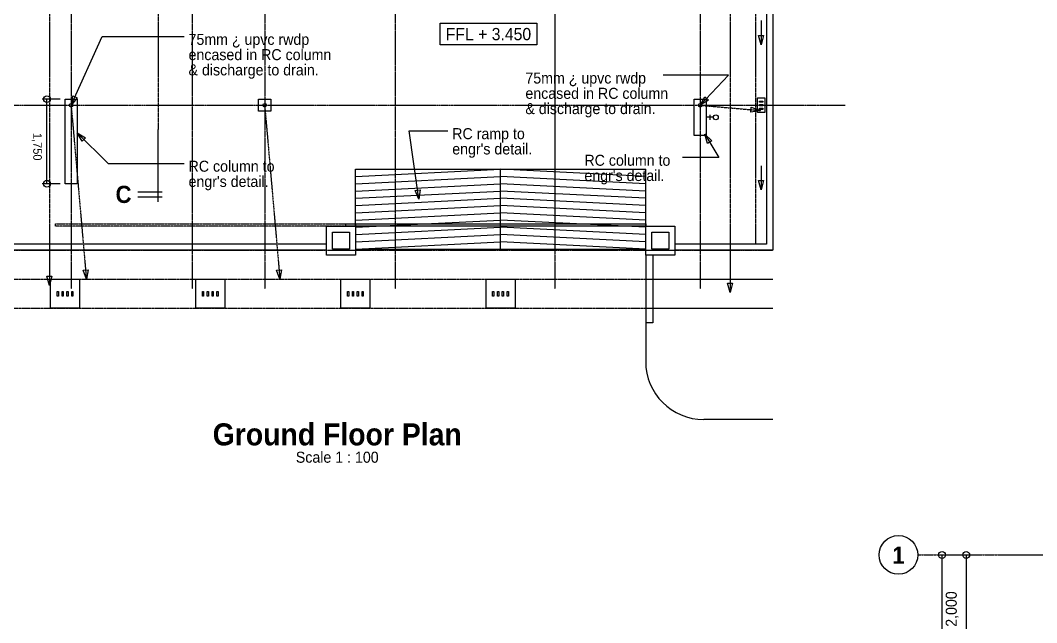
# Model space of a CAD drawing. Header units: inches. Extents: x 1543 to 314687, y -56168 to -771.
# Drawn here: x 20012 to 41018, y -36472 to -24015 of the extents above; entities that cross this region are included whole.
import ezdxf

# ---------------------------------------------------------------- set-up
doc = ezdxf.new("R2010")
doc.units = ezdxf.units.IN
doc.header["$MEASUREMENT"] = 0
for name, pattern in [('PC_DASH_2', [0.638889, 0.277778, -0.083333, 0.055556, -0.083333, 0.055556, -0.083333]), ('PC_DASH_3', [0.069444, 0.027778, -0.041667]), ('PC_DASH_4', [0.055556, 0.027778, -0.027778])]:
    doc.linetypes.add(name, pattern=pattern)
for name, color, linetype in [('Boundary Line', 7, 'Continuous'), ('Grid Line', 7, 'Continuous'), ('Ground Floor Plan', 7, 'Continuous'), ('Text', 7, 'Continuous')]:
    doc.layers.add(name, color=color, linetype=linetype)

# ---------------------------------------------------------------- blocks, each defined once
blk = doc.blocks.new('PD_914121')
at = {"layer": 'Grid Line', "color": 12, "true_color": 0xdc0806}
blk.add_line((20562, -27396), (20562, -25646), dxfattribs=at)
for centre in [(20562, -25646), (20562, -27396)]:
    blk.add_circle(centre, 70.6, dxfattribs=at)
at = {"layer": 'Grid Line', "color": 7, "insert": (20456, -26629), "char_height": 177.49, "width": 635, "attachment_point": 2, "rotation": 270}
blk.add_mtext('\\pxsm0.83;\\fHelvetica|b0|i0|c0|p177.4913;\\W0.92;1,750', dxfattribs=at)
blk = doc.blocks.new('PD_914120')
at = {"layer": 'Grid Line', "color": 12, "true_color": 0xdc0806}
for p, q in [((20837, -25646), (20462, -25646)), ((20837, -27396), (20462, -27396))]:
    blk.add_line(p, q, dxfattribs=at)
at = {"layer": 'Grid Line'}
blk.add_blockref('PD_914121', (0, 0), dxfattribs=at)
blk = doc.blocks.new('PD_914238')
at = {"layer": 'Grid Line', "color": 12, "linetype": 'PC_DASH_2', "true_color": 0xdc0806}
blk.add_line((38562, -35071), (66562, -35071), dxfattribs=at)
blk = doc.blocks.new('PD_914239')
at = {"layer": 'Grid Line', "color": 12, "true_color": 0xdc0806}
blk.add_line((39562, -35071), (39562, -37071), dxfattribs=at)
for centre in [(39562, -35071), (39562, -37071)]:
    blk.add_circle(centre, 70.6, dxfattribs=at)
at = {"layer": 'Grid Line', "color": 7, "insert": (39138, -36190), "char_height": 228.2, "width": 811.39, "attachment_point": 2, "rotation": 90}
blk.add_mtext('\\pxsm0.83;\\fHelvetica|b0|i0|c0|p228.2031;\\W0.92;2,000', dxfattribs=at)
blk = doc.blocks.new('PD_914245')
at = {"layer": 'Grid Line', "color": 12, "true_color": 0xdc0806}
blk.add_line((39062, -45771), (39062, -35071), dxfattribs=at)
for centre in [(39062, -35071), (39062, -45771)]:
    blk.add_circle(centre, 70.6, dxfattribs=at)
at = {"layer": 'Grid Line', "color": 7, "insert": (38956, -40540), "char_height": 228.2, "width": 987.78, "attachment_point": 2, "rotation": 270}
blk.add_mtext('\\pxsm0.83;\\fHelvetica|b0|i0|c0|p228.2031;\\W0.92;10,700', dxfattribs=at)
blk = doc.blocks.new('PD_914247')
at = {"layer": 'Grid Line', "color": 12, "true_color": 0xdc0806}
blk.add_circle((38162, -35071), 400, dxfattribs=at)
at = {"layer": 'Grid Line', "color": 12, "true_color": 0xdc0806, "insert": (38162, -34899), "char_height": 354.98, "width": 282.22, "attachment_point": 2}
blk.add_mtext('\\pxsm0.83;\\fHelvetica|b1|i0|c0|p354.9826;\\W0.92;1', dxfattribs=at)
blk = doc.blocks.new('PD_914470')
at = {"layer": 'Ground Floor Plan', "color": 47, "true_color": 0x907039}
for p, q in [((26937, -27246), (29937, -27096)), ((32937, -27246), (29937, -27096)), ((26937, -27396), (29937, -27246)), ((32937, -27396), (29937, -27246)), ((26937, -27546), (29937, -27396)), ((32937, -27546), (29937, -27396)), ((26937, -27696), (29937, -27546)), ((26937, -27846), (29937, -27696)), ((32937, -27696), (29937, -27546)), ((32937, -27846), (29937, -27696)), ((26937, -27996), (29937, -27846)), ((32937, -27996), (29937, -27846)), ((26937, -28146), (29937, -27996)), ((26937, -28296), (29937, -28146)), ((26937, -28296), (29937, -28146)), ((32937, -28146), (29937, -27996)), ((32937, -28296), (29937, -28146)), ((32937, -28296), (29937, -28146)), ((26937, -28446), (29937, -28296)), ((32937, -28446), (29937, -28296)), ((26937, -28596), (29937, -28446)), ((32937, -28596), (29937, -28446)), ((26937, -28746), (29937, -28596)), ((32937, -28746), (29937, -28596))]:
    blk.add_line(p, q, dxfattribs=at)
blk = doc.blocks.new('PD_914471')
at = {"layer": 'Ground Floor Plan', "color": 7}
for p, q in [((34337, -26021), (34187, -26021)), ((34262, -25971), (34262, -26071))]:
    blk.add_line(p, q, dxfattribs=at)
blk.add_circle((34387, -26021), 50, dxfattribs=at)
blk = doc.blocks.new('PD_914543')
at = {"layer": 'Ground Floor Plan', "color": 7}
for p, q in [((22862, -27771), (22862, -26271)), ((22940, -27571), (22440, -27571)), ((22940, -27671), (22440, -27671))]:
    blk.add_line(p, q, dxfattribs=at)
blk = doc.blocks.new('PD_914542')
at = {"layer": 'Ground Floor Plan'}
blk.add_blockref('PD_914543', (0, 0), dxfattribs=at)
at = {"layer": 'Ground Floor Plan', "color": 7, "insert": (22145, -27437), "char_height": 354.98, "width": 352.78, "attachment_point": 2}
blk.add_mtext('\\pxsm0.83;\\fHelvetica|b1|i0|c0|p354.9826;\\W0.92;C', dxfattribs=at)
blk = doc.blocks.new('PD_914545')
at = {"layer": 'Ground Floor Plan', "color": 7}
for p, q in [((22940, -2671), (22440, -2671)), ((22862, -2571), (22862, -4071)), ((22940, -2771), (22440, -2771))]:
    blk.add_line(p, q, dxfattribs=at)
blk = doc.blocks.new('PD_914544')
at = {"layer": 'Ground Floor Plan'}
blk.add_blockref('PD_914545', (0, 0), dxfattribs=at)
at = {"layer": 'Ground Floor Plan', "color": 7, "insert": (22145, -2561), "char_height": 354.98, "width": 352.78, "attachment_point": 2}
blk.add_mtext('\\pxsm0.83;\\fHelvetica|b1|i0|c0|p354.9826;\\W0.92;C', dxfattribs=at)
blk = doc.blocks.new('PD_914541')
at = {"layer": 'Ground Floor Plan', "color": 7, "linetype": 'PC_DASH_3'}
blk.add_line((22862, -4071), (22862, -26271), dxfattribs=at)
at = {"layer": 'Ground Floor Plan'}
for name in ['PD_914544', 'PD_914542']:
    blk.add_blockref(name, (0, 0), dxfattribs=at)
blk = doc.blocks.new('PD_914556')
at = {"layer": 'Ground Floor Plan', "color": 7}
for points in [[(35397, -25621), (35397, -25921), (35247, -25921), (35247, -25621), (35397, -25621)], [(35357, -25709), (35287, -25709), (35287, -25684), (35357, -25684), (35357, -25709)], [(35357, -25784), (35287, -25784), (35287, -25759), (35357, -25759), (35357, -25784)], [(35357, -25859), (35287, -25859), (35287, -25834), (35357, -25834), (35357, -25859)]]:
    blk.add_lwpolyline(points, dxfattribs=at)
blk = doc.blocks.new('PD_914655')
at = {"layer": 'Ground Floor Plan', "color": 7}
blk.add_lwpolyline([(28687, -24071), (30687, -24071), (30687, -24521), (28687, -24521), (28687, -24071)], dxfattribs=at)
at = {"layer": 'Ground Floor Plan', "color": 7, "insert": (29687, -24173), "char_height": 253.56, "width": 1905, "attachment_point": 2}
blk.add_mtext('\\pxsm0.83;\\fHelvetica|b0|i0|c0|p253.5590;\\W0.92;FFL + 3.450', dxfattribs=at)
blk = doc.blocks.new('PD_914660')
at = {"layer": 'Ground Floor Plan', "color": 7}
for points in [[(29637, -29371), (30237, -29371), (30237, -29971), (29637, -29971), (29637, -29371)], [(29799, -29621), (29799, -29721), (29774, -29721), (29774, -29621), (29799, -29621)], [(29899, -29621), (29899, -29721), (29874, -29721), (29874, -29621), (29899, -29621)], [(29999, -29621), (29999, -29721), (29974, -29721), (29974, -29621), (29999, -29621)], [(30099, -29621), (30099, -29721), (30074, -29721), (30074, -29621), (30099, -29621)]]:
    blk.add_lwpolyline(points, dxfattribs=at)
blk = doc.blocks.new('PD_914661')
at = {"layer": 'Ground Floor Plan', "color": 7}
for points in [[(26637, -29371), (27237, -29371), (27237, -29971), (26637, -29971), (26637, -29371)], [(26799, -29621), (26799, -29721), (26774, -29721), (26774, -29621), (26799, -29621)], [(26899, -29621), (26899, -29721), (26874, -29721), (26874, -29621), (26899, -29621)], [(26999, -29621), (26999, -29721), (26974, -29721), (26974, -29621), (26999, -29621)], [(27099, -29621), (27099, -29721), (27074, -29721), (27074, -29621), (27099, -29621)]]:
    blk.add_lwpolyline(points, dxfattribs=at)
blk = doc.blocks.new('PD_914662')
at = {"layer": 'Ground Floor Plan', "color": 7}
for points in [[(23637, -29371), (24237, -29371), (24237, -29971), (23637, -29971), (23637, -29371)], [(23799, -29621), (23799, -29721), (23774, -29721), (23774, -29621), (23799, -29621)], [(23899, -29621), (23899, -29721), (23874, -29721), (23874, -29621), (23899, -29621)], [(23999, -29621), (23999, -29721), (23974, -29721), (23974, -29621), (23999, -29621)], [(24099, -29621), (24099, -29721), (24074, -29721), (24074, -29621), (24099, -29621)]]:
    blk.add_lwpolyline(points, dxfattribs=at)
blk = doc.blocks.new('PD_914663')
at = {"layer": 'Ground Floor Plan', "color": 7}
for points in [[(20637, -29371), (21237, -29371), (21237, -29971), (20637, -29971), (20637, -29371)], [(20799, -29621), (20799, -29721), (20774, -29721), (20774, -29621), (20799, -29621)], [(20899, -29621), (20899, -29721), (20874, -29721), (20874, -29621), (20899, -29621)], [(20999, -29621), (20999, -29721), (20974, -29721), (20974, -29621), (20999, -29621)], [(21099, -29621), (21099, -29721), (21074, -29721), (21074, -29621), (21099, -29621)]]:
    blk.add_lwpolyline(points, dxfattribs=at)
blk = doc.blocks.new('PD_915102')
at = {"layer": 'Text', "color": 7}
for points in [[(34062, -25771), (34650, -25150), (33300, -25150)], [(34232, -25666), (34062, -25771), (34157, -25595), (34232, -25666)]]:
    blk.add_lwpolyline(points, dxfattribs=at)
at = {"layer": 'Text', "color": 7, "insert": (30451, -25095), "char_height": 228.2, "width": 3210.28, "attachment_point": 1}
blk.add_mtext('\\pxsm0.83;\\fHelvetica|b0|i0|c0|p228.2031;\\W0.92;75mm ¿ upvc rwdp\\Pencased in RC column\\P& discharge to drain.', dxfattribs=at)
blk = doc.blocks.new('PD_915103')
at = {"layer": 'Text', "color": 7}
for points in [[(34162, -26371), (34450, -26850), (33700, -26850)], [(34217, -26563), (34162, -26371), (34306, -26510), (34217, -26563)]]:
    blk.add_lwpolyline(points, dxfattribs=at)
at = {"layer": 'Text', "color": 7, "insert": (31671, -26795), "char_height": 228.2, "width": 1940.28, "attachment_point": 1}
blk.add_mtext("\\pxsm0.83;\\fHelvetica|b0|i0|c0|p228.2031;\\W0.92;RC column to\\Pengr's detail.", dxfattribs=at)
blk = doc.blocks.new('PD_915104')
at = {"layer": 'Text', "color": 7}
for points in [[(28249, -27717), (28050, -26300), (28850, -26300)], [(28273, -27519), (28249, -27717), (28171, -27533), (28273, -27519)]]:
    blk.add_lwpolyline(points, dxfattribs=at)
at = {"layer": 'Text', "color": 7, "insert": (28939, -26245), "char_height": 228.2, "width": 1799.17, "attachment_point": 1}
blk.add_mtext("\\pxsm0.83;\\fHelvetica|b0|i0|c0|p228.2031;\\W0.92;RC ramp to\\Pengr's detail.", dxfattribs=at)
blk = doc.blocks.new('PD_915109')
at = {"layer": 'Text', "color": 7}
for points in [[(21062, -25771), (21700, -24350), (23400, -24350)], [(21188, -25616), (21062, -25771), (21094, -25574), (21188, -25616)]]:
    blk.add_lwpolyline(points, dxfattribs=at)
at = {"layer": 'Text', "color": 7, "insert": (23489, -24295), "char_height": 228.2, "width": 3210.28, "attachment_point": 1}
blk.add_mtext('\\pxsm0.83;\\fHelvetica|b0|i0|c0|p228.2031;\\W0.92;75mm ¿ upvc rwdp\\Pencased in RC column\\P& discharge to drain.', dxfattribs=at)
blk = doc.blocks.new('PD_915110')
at = {"layer": 'Text', "color": 7}
for points in [[(21187, -26344), (21825, -26973), (23400, -26973)], [(21288, -26516), (21187, -26344), (21361, -26443), (21288, -26516)]]:
    blk.add_lwpolyline(points, dxfattribs=at)
at = {"layer": 'Text', "color": 7, "insert": (23489, -26918), "char_height": 228.2, "width": 1940.28, "attachment_point": 1}
blk.add_mtext("\\pxsm0.83;\\fHelvetica|b0|i0|c0|p228.2031;\\W0.92;RC column to\\Pengr's detail.", dxfattribs=at)

msp = doc.modelspace()

# ---------------------------------------------------------------- linework, layer by layer
at = {"layer": 'Boundary Line', "color": 108, "linetype": 'PC_DASH_2', "true_color": 0x006411}
for p, q in [((31062, -3031), (31062, -28771)), ((35562, -3031), (35562, -28771)), ((19845, -28771), (35562, -28771))]:
    msp.add_line(p, q, dxfattribs=at)
at = {"layer": 'Grid Line', "color": 12, "linetype": 'PC_DASH_2', "true_color": 0xdc0806}
for p, q in [((21062, -1571), (21062, -29571)), ((23562, -1571), (23562, -29571)), ((25062, -1571), (25062, -29571)), ((27762, -1571), (27762, -29571)), ((31062, -1571), (31062, -29571)), ((34062, -1571), (34062, -29571)), ((4062, -25771), (37062, -25771))]:
    msp.add_line(p, q, dxfattribs=at)
at = {"layer": 'Ground Floor Plan', "color": 7}
for p, q in [((35562, -3031), (35562, -28771)), ((35437, -3156), (35437, -28646)), ((26937, -28271), (26937, -27096)), ((26937, -27096), (32937, -27096)), ((29937, -28746), (29937, -27096)), ((32937, -28271), (32937, -27096)), ((26337, -28271), (26937, -28271)), ((26337, -28871), (26337, -28271)), ((26937, -28271), (26937, -28871)), ((32937, -28271), (33537, -28271)), ((32937, -28871), (32937, -28271)), ((33537, -28271), (33537, -28871)), ((26462, -28396), (26812, -28396)), ((26462, -28746), (26462, -28396)), ((26812, -28396), (26812, -28746)), ((33062, -28396), (33412, -28396)), ((33062, -28746), (33062, -28396)), ((33412, -28396), (33412, -28746)), ((26337, -28646), (19720, -28646)), ((26337, -28771), (19845, -28771)), ((26812, -28746), (26462, -28746)), ((26937, -28746), (32937, -28746)), ((33412, -28746), (33062, -28746)), ((35437, -28646), (33537, -28646)), ((35562, -28771), (33537, -28771)), ((26937, -28871), (26337, -28871)), ((32937, -28871), (32937, -30271)), ((33537, -28871), (32937, -28871)), ((33087, -28871), (33087, -30271)), ((33087, -29371), (35562, -29371)), ((33087, -29971), (35562, -29971)), ((33087, -30271), (32937, -30271)), ((32937, -30271), (32937, -31071)), ((35562, -32271), (34137, -32271))]:
    msp.add_line(p, q, dxfattribs=at)
at = {"layer": 'Ground Floor Plan', "color": 7, "linetype": 'PC_DASH_4'}
for p, q in [((35207, -3386), (35207, -28646)), ((19845, -29371), (33087, -29371)), ((19844, -29971), (33087, -29971))]:
    msp.add_line(p, q, dxfattribs=at)
at = {"layer": 'Ground Floor Plan', "color": 38, "linetype": 'PC_DASH_3', "true_color": 0x552c05}
msp.add_line((34682, -11846), (34682, -29646), dxfattribs=at)
at = {"layer": 'Ground Floor Plan', "color": 172, "linetype": 'PC_DASH_3', "true_color": 0x0000d3}
msp.add_line((20612, -21571), (20612, -29500), dxfattribs=at)
at = {"layer": 'Ground Floor Plan', "color": 172, "true_color": 0x0000d3}
for p, q in [((35322, -24021), (35322, -24521)), ((35322, -27021), (35322, -27521))]:
    msp.add_line(p, q, dxfattribs=at)
at = {"layer": 'Ground Floor Plan', "color": 172, "linetype": 'PC_DASH_4', "true_color": 0x0000d3}
for p, q in [((21062, -25771), (21377, -29371)), ((25062, -25771), (25377, -29371)), ((34062, -25771), (35307, -25880))]:
    msp.add_line(p, q, dxfattribs=at)
at = {"layer": 'Ground Floor Plan', "color": 172, "true_color": 0x0000d3}
for points in [[(35374, -24328), (35322, -24521), (35270, -24328), (35374, -24328)], [(35119, -25812), (35307, -25880), (35110, -25915), (35119, -25812)], [(35374, -27328), (35322, -27521), (35270, -27328), (35374, -27328)], [(21411, -29174), (21377, -29371), (21308, -29183), (21411, -29174)], [(25411, -29174), (25377, -29371), (25308, -29183), (25411, -29174)], [(20664, -29307), (20612, -29500), (20560, -29307), (20664, -29307)]]:
    msp.add_lwpolyline(points, dxfattribs=at)
at = {"layer": 'Ground Floor Plan', "color": 7}
for points in [[(21187, -25646), (21187, -27396), (20937, -27396), (20937, -25646), (21187, -25646)], [(25187, -25646), (25187, -25896), (24937, -25896), (24937, -25646), (25187, -25646)], [(34187, -25646), (34187, -26396), (33937, -26396), (33937, -25646), (34187, -25646)], [(26737, -28221), (32937, -28221), (32937, -28271), (26737, -28271), (26737, -28221)]]:
    msp.add_lwpolyline(points, dxfattribs=at)
at = {"layer": 'Ground Floor Plan', "color": 7, "linetype": 'PC_DASH_3'}
msp.add_lwpolyline([(20737, -28221), (26937, -28221), (26937, -28271), (20737, -28271), (20737, -28221)], dxfattribs=at)
at = {"layer": 'Ground Floor Plan', "color": 38, "true_color": 0x552c05}
msp.add_lwpolyline([(34734, -29453), (34682, -29646), (34630, -29453), (34734, -29453)], dxfattribs=at)
at = {"layer": 'Ground Floor Plan', "color": 172, "true_color": 0x0000d3}
for centre in [(21062, -25771), (25062, -25771)]:
    msp.add_circle(centre, 37.5, dxfattribs=at)
at = {"layer": 'Ground Floor Plan', "color": 7}
msp.add_circle((34062, -25771), 37.5, dxfattribs=at)
msp.add_arc((34137, -31071), 1200, 180, 270, dxfattribs=at)

# ---------------------------------------------------------------- block references
at = {"layer": 'Grid Line'}
for name in ['PD_914120', 'PD_914247', 'PD_914238', 'PD_914245', 'PD_914239']:
    msp.add_blockref(name, (0, 0), dxfattribs=at)
at = {"layer": 'Ground Floor Plan'}
for name in ['PD_914541', 'PD_914655', 'PD_914556', 'PD_914471', 'PD_914470', 'PD_914663', 'PD_914662', 'PD_914661', 'PD_914660']:
    msp.add_blockref(name, (0, 0), dxfattribs=at)
at = {"layer": 'Text'}
for name in ['PD_915109', 'PD_915102', 'PD_915104', 'PD_915110', 'PD_915103']:
    msp.add_blockref(name, (0, 0), dxfattribs=at)

# ---------------------------------------------------------------- texts
at = {"layer": 'Ground Floor Plan', "color": 7, "attachment_point": 2}
for s, insert, char_height, width in [('\\pxsm0.83;\\fHelvetica|b1|i0|c0|p456.4062;\\W0.92;Ground Floor Plan', (26562, -32349), 456.41, 5573.89), ('\\pxsm0.83;\\fHelvetica|b0|i0|c0|p228.2031;\\W0.92;Scale 1 : 100', (26562, -32936), 228.2, 1869.72)]:
    msp.add_mtext(s, dxfattribs=dict(at, insert=insert, char_height=char_height, width=width))

doc.saveas('drawing.dxf')
